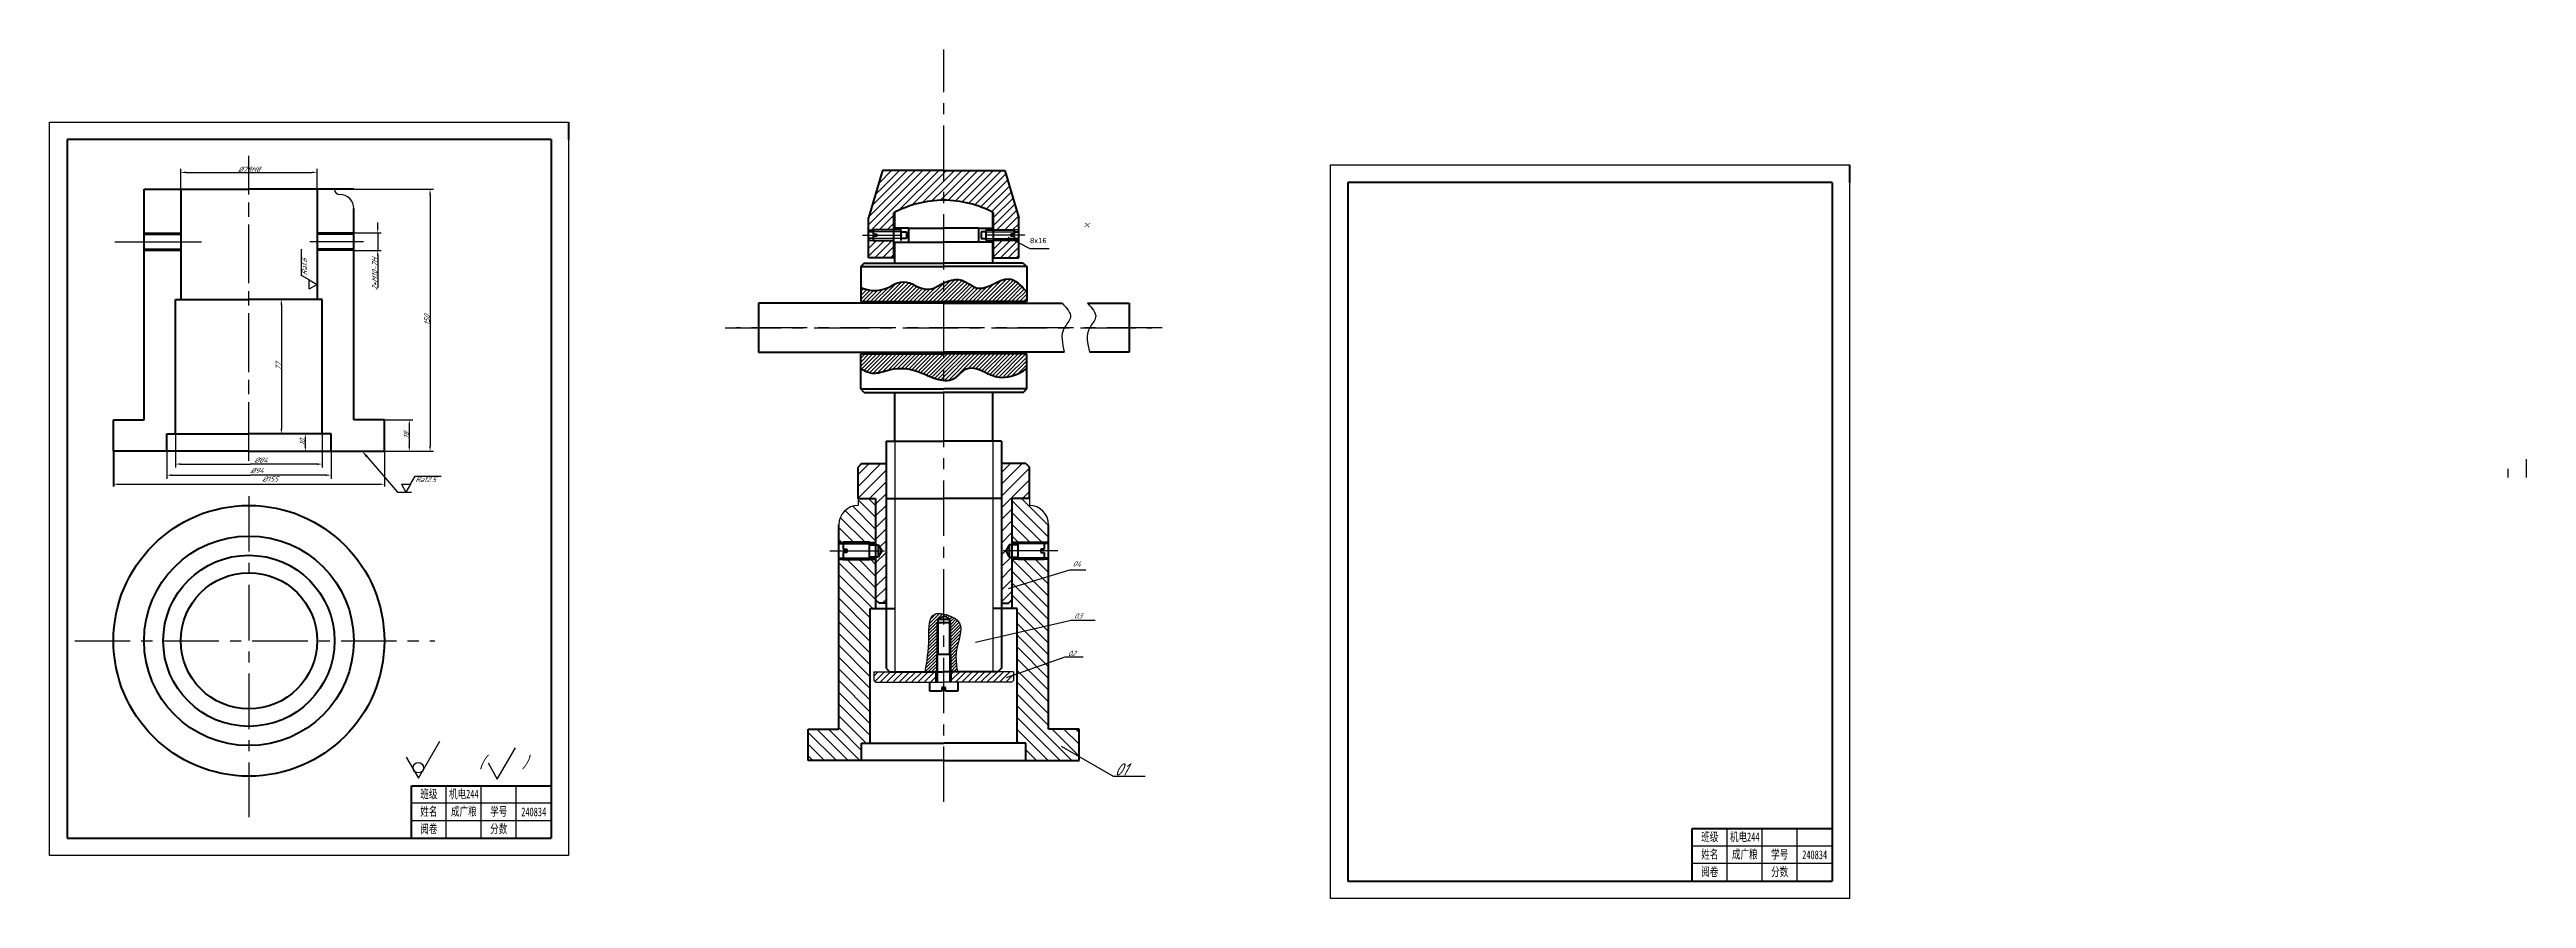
# Model space of a CAD drawing. Header units: millimetres. Extents: x 1131 to 2548, y 401 to 887.
import ezdxf
from ezdxf import colors
from ezdxf.entities.mleader import LeaderData, LeaderLine
from ezdxf.math import Vec2, Vec3

# ---------------------------------------------------------------- set-up
doc = ezdxf.new("R2010")
doc.units = ezdxf.units.MM
doc.linetypes.add('CENTER', pattern=[50.800000000000004, 31.75, -6.35, 6.35, -6.35])
for name, color, linetype, lineweight in [('中心线', 1, 'CENTER', 25), ('粗实线', 7, 'Continuous', 50), ('细实线', 7, 'Continuous', 25)]:
    doc.layers.add(name, color=color, linetype=linetype, lineweight=lineweight)
doc.styles.add('1', font='simfang.ttf', dxfattribs={"width": 0.7, "height": 5})
doc.styles.get("Standard").update_dxf_attribs({"font": 'arial.ttf'})
doc.styles.add('标注', font='gbeitc.shx', dxfattribs={"oblique": 15, "height": 3})
doc.dimstyles.new('考试', dxfattribs={"dimtxt": 3, "dimasz": 3, "dimexe": 2, "dimexo": 0, "dimgap": 0.25, "dimtad": 1, "dimdec": 0, "dimzin": 0, "dimdsep": 46, "dimtxsty": '标注', "dimcen": 0, "dimadec": 0, "dimazin": 0, "dimtfac": 1, "dimtdec": 0, "dimtmove": 0, "dimatfit": 0, "dimfxl": 1, "dimtolj": 1, "dimtzin": 0, "dimarcsym": 0})
pattern_1 = [(45, (0, 0), (-2.245064030267288, 2.245064030267288), [])]

# ---------------------------------------------------------------- blocks, each defined once
blk = doc.blocks.new('*D4')
at = {"layer": 'Defpoints', "color": 0, "transparency": 16777216}
for p in [(1286.834793930841, 667.0277428824677), (1277.112119568138, 657.0277428824676), (1286.834793930841, 657.0277428824677)]:
    blk.add_point(p, dxfattribs=at)
at = {"layer": '细实线', "color": 0, "lineweight": -2, "transparency": 16777216}
for p, q in [((1286.834793930841, 667.0277428824677), (1275.112119568138, 667.0277428824676)), ((1286.834793930841, 657.0277428824677), (1275.112119568138, 657.0277428824676)), ((1277.112119568138, 664.0277428824676), (1277.112119568138, 660.0277428824676))]:
    blk.add_line(p, q, dxfattribs=at)
at = {"layer": '细实线', "color": 0, "transparency": 16777216}
for points in [[(1276.612119568138, 664.0277428824676), (1277.612119568138, 664.0277428824676), (1277.112119568138, 667.0277428824676)], [(1276.612119568138, 660.0277428824676), (1277.612119568138, 660.0277428824676), (1277.112119568138, 657.0277428824676)]]:
    blk.add_solid(points, dxfattribs=at)
at = {"layer": '细实线', "color": 0, "transparency": 16777216, "insert": (1275.362119568138, 662.0277428824671), "char_height": 3, "attachment_point": 5, "rotation": 90, "style": '标注'}
blk.add_mtext('\\A1;10', dxfattribs=at)
blk = doc.blocks.new('*D5')
at = {"layer": 'Defpoints', "color": 0, "transparency": 16777216}
for p in [(1286.834793930841, 744.0277428824677), (1263.400433727162, 667.027742882468), (1286.834793930841, 667.0277428824681)]:
    blk.add_point(p, dxfattribs=at)
at = {"layer": '细实线', "color": 0, "lineweight": -2, "transparency": 16777216}
for p, q in [((1286.834793930841, 744.0277428824677), (1261.400433727162, 744.0277428824676)), ((1263.400433727162, 741.0277428824676), (1263.400433727162, 670.027742882468)), ((1286.834793930841, 667.0277428824681), (1261.400433727162, 667.027742882468))]:
    blk.add_line(p, q, dxfattribs=at)
at = {"layer": '细实线', "color": 0, "transparency": 16777216}
for points in [[(1262.900433727162, 741.0277428824676), (1263.900433727162, 741.0277428824676), (1263.400433727162, 744.0277428824676)], [(1262.900433727162, 670.027742882468), (1263.900433727162, 670.027742882468), (1263.400433727162, 667.027742882468)]]:
    blk.add_solid(points, dxfattribs=at)
at = {"layer": '细实线', "color": 0, "transparency": 16777216, "insert": (1261.650433727162, 705.5277428824674), "char_height": 3, "attachment_point": 5, "rotation": 90, "style": '标注'}
blk.add_mtext('\\A1;77', dxfattribs=at)
blk = doc.blocks.new('*D6')
at = {"layer": 'Defpoints', "color": 0, "transparency": 16777216}
for p in [(1322.334793930841, 675.0277428824677), (1322.334793930841, 657.0277428824677), (1336.604311659268, 657.0277428824677)]:
    blk.add_point(p, dxfattribs=at)
at = {"layer": '细实线', "color": 0, "lineweight": -2, "transparency": 16777216}
for p, q in [((1322.334793930841, 675.0277428824677), (1338.604311659268, 675.0277428824677)), ((1336.604311659268, 672.0277428824677), (1336.604311659268, 660.0277428824677)), ((1322.334793930841, 657.0277428824677), (1338.604311659268, 657.0277428824677))]:
    blk.add_line(p, q, dxfattribs=at)
at = {"layer": '细实线', "color": 0, "transparency": 16777216}
for points in [[(1336.104311659268, 672.0277428824677), (1337.104311659268, 672.0277428824677), (1336.604311659268, 675.0277428824677)], [(1336.104311659268, 660.0277428824677), (1337.104311659268, 660.0277428824677), (1336.604311659268, 657.0277428824677)]]:
    blk.add_solid(points, dxfattribs=at)
at = {"layer": '细实线', "color": 0, "transparency": 16777216, "insert": (1334.854311659268, 666.0277428824671), "char_height": 3, "attachment_point": 5, "rotation": 90, "style": '标注'}
blk.add_mtext('\\A1;18', dxfattribs=at)
blk = doc.blocks.new('*D7')
at = {"layer": 'Defpoints', "color": 0, "transparency": 16777216}
for p in [(1304.834793930841, 807.027742882468), (1304.834793930841, 657.0277428824677), (1348.468390616263, 657.0277428824677)]:
    blk.add_point(p, dxfattribs=at)
at = {"layer": '细实线', "color": 0, "lineweight": -2, "transparency": 16777216}
for p, q in [((1304.834793930841, 807.027742882468), (1350.468390616263, 807.027742882468)), ((1348.468390616263, 804.027742882468), (1348.468390616263, 660.0277428824677)), ((1304.834793930841, 657.0277428824677), (1350.468390616263, 657.0277428824677))]:
    blk.add_line(p, q, dxfattribs=at)
at = {"layer": '细实线', "color": 0, "transparency": 16777216}
for points in [[(1347.968390616263, 804.027742882468), (1348.968390616263, 804.027742882468), (1348.468390616263, 807.027742882468)], [(1347.968390616263, 660.0277428824677), (1348.968390616263, 660.0277428824677), (1348.468390616263, 657.0277428824677)]]:
    blk.add_solid(points, dxfattribs=at)
at = {"layer": '细实线', "color": 0, "transparency": 16777216, "insert": (1346.718390616263, 732.0277428824672), "char_height": 3, "attachment_point": 5, "rotation": 90, "style": '标注'}
blk.add_mtext('\\A1;150', dxfattribs=at)
blk = doc.blocks.new('*D9')
at = {"layer": 'Defpoints', "color": 0, "transparency": 16777216}
for p in [(1304.834793930841, 782.027742882468), (1304.834793930841, 772.027742882468), (1318.542457489121, 772.027742882468)]:
    blk.add_point(p, dxfattribs=at)
at = {"layer": '细实线', "color": 0, "lineweight": -2, "transparency": 16777216}
for p, q in [((1304.834793930841, 782.027742882468), (1320.542457489121, 782.027742882468)), ((1318.542457489121, 785.027742882468), (1318.542457489121, 788.027742882468)), ((1318.542457489121, 782.027742882468), (1318.542457489121, 772.027742882468)), ((1304.834793930841, 772.027742882468), (1320.542457489121, 772.027742882468)), ((1318.542457489121, 769.027742882468), (1318.542457489121, 750.7373571994979))]:
    blk.add_line(p, q, dxfattribs=at)
at = {"layer": '细实线', "color": 0, "transparency": 16777216}
for points in [[(1318.042457489121, 785.027742882468), (1319.042457489121, 785.027742882468), (1318.542457489121, 782.027742882468)], [(1318.042457489121, 769.027742882468), (1319.042457489121, 769.027742882468), (1318.542457489121, 772.027742882468)]]:
    blk.add_solid(points, dxfattribs=at)
at = {"layer": '细实线', "color": 0, "transparency": 16777216, "insert": (1316.792457489121, 758.3825500409823), "char_height": 3, "attachment_point": 5, "rotation": 90, "style": '标注'}
blk.add_mtext('\\A1;2*M10-7H', dxfattribs=at)
blk = doc.blocks.new('*D10')
at = {"layer": 'Defpoints', "color": 0, "transparency": 16777216}
for p in [(1283.834793930841, 816.7144636578887), (1205.834793930841, 807.0277428824676), (1283.834793930841, 807.0277428824676)]:
    blk.add_point(p, dxfattribs=at)
at = {"layer": '细实线', "color": 0, "lineweight": -2, "transparency": 16777216}
for p, q in [((1205.834793930841, 807.0277428824676), (1205.834793930841, 818.7144636578887)), ((1208.834793930841, 816.7144636578887), (1280.834793930841, 816.7144636578887)), ((1283.834793930841, 807.0277428824676), (1283.834793930841, 818.7144636578887))]:
    blk.add_line(p, q, dxfattribs=at)
at = {"layer": '细实线', "color": 0, "transparency": 16777216}
for points in [[(1208.834793930841, 817.2144636578887), (1208.834793930841, 816.2144636578887), (1205.834793930841, 816.7144636578887)], [(1280.834793930841, 817.2144636578887), (1280.834793930841, 816.2144636578887), (1283.834793930841, 816.7144636578887)]]:
    blk.add_solid(points, dxfattribs=at)
at = {"layer": '细实线', "color": 0, "transparency": 16777216, "insert": (1244.834793930841, 818.4644636578887), "char_height": 3, "attachment_point": 5, "style": '标注'}
blk.add_mtext('\\A1;%%C78H8', dxfattribs=at)
blk = doc.blocks.new('粗糙度')
at = {"layer": '细实线'}
for p, q in [((-2.598076211353145, 4.500000000000227), (0, 1.13686837721616e-13)), ((-2.598076211353145, 4.500000000000227), (2.5980762113536, 4.500000000000341)), ((2.5980762113536, 4.500000000000227), (2.273736754432321e-13, 2.273736754432321e-13)), ((2.5980762113536, 4.500000000000227), (5.196152422706973, 9.000000000000227)), ((5.196152422706973, 9.000000000000227), (20.19615242270697, 9.000000000000341))]:
    blk.add_line(p, q, dxfattribs=at)
at = {"layer": '细实线', "insert": (5.226015601284416, 8.77604644034841), "char_height": 3, "attachment_point": 1, "style": '标注'}
blk.add_mtext_dynamic_manual_height_columns('Ra', width=21.08623028675174, gutter_width=15, heights=[0], dxfattribs=at)
at = {"layer": '细实线', "style": '标注', "oblique": 15}
blk.add_attdef('RA', (9.876451407252716, 5.656248848377118), '', height=3, dxfattribs=at)

msp = doc.modelspace()

# ---------------------------------------------------------------- hatches: boundary and pattern name
at = {"layer": '细实线'}
h = msp.add_hatch(dxfattribs=at)
h.set_pattern_fill('ANSI31', color=256)
h.set_pattern_definition(pattern_1)
h.paths.add_polyline_path([(1642.364930315347, 817.775144111074), (1607.364930315347, 817.775144111074), (1599.364930315347, 790.775144111074), (1599.364930315347, 783.7751441110723), (1613.864930315347, 783.7751441110729), (1613.864930315347, 793.5742918314681, -0.1243764676182788), (1642.364930315347, 800.7751441110739)])
h = msp.add_hatch(dxfattribs=at)
h.set_pattern_fill('ANSI31', color=256)
h.set_pattern_definition(pattern_1)
h.paths.add_polyline_path([(1677.364930315347, 817.775144111074), (1642.364930315347, 817.775144111074), (1642.364930315347, 800.7751441110739, -0.1243764676182791), (1670.864930315347, 793.5742918314681), (1670.864930315347, 783.775144111074), (1682.706774759929, 783.775144111074), (1685.364930315347, 783.775144111074), (1685.364930315347, 790.775144111074)])
h = msp.add_hatch(dxfattribs=at)
h.set_pattern_fill('ANSI31', color=256)
h.set_pattern_definition(pattern_1)
h.paths.add_polyline_path([(1685.364930315347, 778.775144111074), (1682.706774759929, 778.775144111074), (1682.706774759929, 777.775144111074), (1685.364930315347, 777.775144111074)])
h.paths.add_polyline_path([(1685.364930315347, 783.775144111074), (1682.706774759929, 783.775144111074), (1682.706774759929, 782.775144111074), (1685.364930315347, 782.775144111074)])
h.paths.add_polyline_path([(1602.023085870765, 778.775144111074), (1599.364930315347, 778.775144111074), (1599.364930315347, 777.7751441110723), (1602.023085870765, 777.7751441110724)])
h.paths.add_polyline_path([(1602.023085870765, 783.7751441110724), (1599.364930315347, 783.7751441110723), (1599.364930315347, 782.775144111074), (1602.023085870765, 782.775144111074)])
h = msp.add_hatch(dxfattribs=at)
h.set_pattern_fill('ANSI31', color=256)
h.set_pattern_definition(pattern_1)
h.paths.add_polyline_path([(1685.364930315347, 777.775144111074), (1670.864930315347, 777.775144111074), (1670.864930315347, 767.775144111074), (1685.364930315347, 767.775144111074)])
h.paths.add_polyline_path([(1613.864930315347, 777.7751441110729), (1602.023085870765, 777.7751441110724), (1599.364930315347, 777.7751441110723), (1599.364930315347, 767.775144111074), (1613.864930315347, 767.775144111074)])
h = msp.add_hatch(dxfattribs=at)
h.set_pattern_fill('ANSI31', color=256, scale=0.5)
h.set_pattern_definition([(45, (0, 0), (-1.122532015133644, 1.122532015133644), [])])
edge = h.paths.add_edge_path()
edge.add_spline(control_points=[(1689.864930315347, 748.2921449556306), (1686.616439373584, 751.9236413346092), (1678.691578581935, 760.7828635964913), (1664.17215381681, 745.7114867716598), (1652.774548540527, 756.9647142129182), (1645.925771190557, 755.0850627749519), (1642.364930315347, 753.4098048770511)], knot_values=[5.757025321471126, 5.757025321471126, 5.757025321471126, 5.757025321471126, 18.4554919361246, 36.73558798107159, 47.19957922956901, 58.11992711366122, 58.11992711366122, 58.11992711366122, 58.11992711366122], degree=3, periodic=0)
edge.add_line((1642.364930315347, 753.4098048770512), (1642.364930315347, 742.7751441110742))
edge.add_line((1642.364930315347, 742.7751441110742), (1689.864930315347, 742.7751441110742))
edge.add_line((1689.864930315347, 742.7751441110742), (1689.864930315347, 748.2921449556306))
edge = h.paths.add_edge_path()
edge.add_spline(control_points=[(1642.364930315347, 753.4098048770511), (1640.487714378465, 752.5266368460894), (1638.592885571475, 751.4446499992271), (1636.698056764486, 750.3626631523648)], knot_values=[0, 0, 0, 0, 5.757025321471128, 5.757025321471128, 5.757025321471128, 5.757025321471128], degree=3, periodic=0)
edge.add_arc((1633.183246253843, 763.8091884049809), 13.89830688591126, 238.2988554769056, 284.6488820325963, ccw=False)
edge.add_arc((1619.35511266221, 741.4205324199974), 12.41650254607952, 58.29885547690542, 121.7011445230946)
edge.add_arc((1602.769287651825, 768.2740718310803), 19.14616797112624, 245.6164602494842, 301.70114452309446, ccw=False)
edge.add_line((1594.864930315347, 750.8356979654973), (1594.864930315347, 742.7751441110742))
edge.add_line((1594.864930315347, 742.7751441110742), (1642.364930315347, 742.7751441110742))
edge.add_line((1642.364930315347, 742.7751441110742), (1642.364930315347, 753.409804877051))
edge = h.paths.add_edge_path()
edge.add_line((1689.864930315347, 712.7751441110742), (1642.364930315347, 712.7751441110742))
edge.add_line((1642.364930315347, 712.7751441110742), (1642.364930315347, 697.6119333823658))
edge.add_spline(control_points=[(1642.364930315347, 697.6119333823658), (1644.431454080744, 697.4038950878917), (1649.283197181453, 698.0564470752329), (1657.305790025114, 709.0356465537006), (1671.013596767979, 697.2691514386405), (1683.39422030255, 700.1398100790129), (1688.578760654741, 703.5823088856074), (1689.864930315347, 704.4363166126077)], knot_values=[47.88510588595536, 47.88510588595536, 47.88510588595536, 47.88510588595536, 54.41867992216289, 63.9982074230417, 80.78737467225892, 94.84133844008983, 99.47809139138442, 99.47809139138442, 99.47809139138442, 99.47809139138442], degree=3, periodic=0)
edge.add_line((1689.864930315347, 704.4363166126077), (1689.864930315347, 712.7751441110742))
edge = h.paths.add_edge_path()
edge.add_line((1642.364930315347, 712.7751441110742), (1594.864930315347, 712.7751441110742))
edge.add_line((1594.864930315347, 712.7751441110742), (1594.864930315347, 704.322789012419))
edge.add_spline(control_points=[(1594.864930315347, 704.322789012419), (1597.308971639323, 703.0966001271136), (1602.216154274308, 700.6346397886555), (1612.519910078096, 704.6638436436917), (1625.704140277848, 705.0725977571594), (1637.116939624582, 698.1402520259763), (1642.364930315347, 697.6119333823658)], knot_values=[0, 0, 0, 0, 7.831341844170534, 15.72388499709304, 31.29292519411719, 47.88510588595536, 47.88510588595536, 47.88510588595536, 47.88510588595536], degree=3, periodic=0)
edge.add_line((1642.364930315347, 697.6119333823658), (1642.364930315347, 712.7751441110742))
h = msp.add_hatch(dxfattribs=at)
h.set_pattern_fill('ANSI31', color=256, scale=1.5)
h.set_pattern_definition([(45, (0, 0), (-3.367596045400933, 3.367596045400933), [])])
h.paths.add_polyline_path([(1691.364930315347, 648.0141019741988), (1689.364930315347, 650.0141019741988), (1675.364930315347, 650.0141019741988), (1675.364930315347, 570.0141019741988), (1679.364930315347, 570.0141019741989), (1681.364930315347, 572.0141019741989), (1681.364930315347, 596.5141019741988), (1679.876032511067, 596.5141019741988), (1677.855306568903, 600.0141019741988), (1679.876032511067, 603.5141019741988), (1681.364930315347, 603.5141019741988), (1681.364930315347, 630.0141019741988), (1691.364930315347, 630.0141019741988)])
h.paths.add_polyline_path([(1609.364930315347, 650.0141019741988), (1595.364930315347, 650.0141019741988), (1593.364930315347, 648.0141019741988), (1593.364930315347, 630.0141019741988), (1603.364930315347, 630.0141019741988), (1603.364930315347, 603.5141019741988), (1604.853828119627, 603.5141019741988), (1606.874554061791, 600.0141019741988), (1604.853828119627, 596.5141019741988), (1603.364930315347, 596.5141019741988), (1603.364930315347, 572.0141019741989), (1605.364930315347, 570.0141019741989), (1609.364930315347, 570.0141019741988)])
h = msp.add_hatch(dxfattribs=at)
h.set_pattern_fill('ANSI31', color=256, scale=1.5, angle=90)
h.set_pattern_definition([(135, (0, 0), (-3.367596045400933, -3.367596045400933), [])])
h.paths.add_polyline_path([(1702.364930315347, 595.0141019741988), (1681.364930315347, 595.0141019741988), (1681.364930315347, 572.0141019741989), (1681.364930315347, 567.0141019741986), (1684.364930315347, 567.0141019741986), (1684.364930315347, 490.0141019741986), (1689.364930315347, 490.0141019741986), (1689.364930315347, 480.0141019741986), (1719.864930315347, 480.0141019741986), (1719.864930315347, 498.0141019741986), (1702.364930315347, 498.0141019741988)])
h.paths.add_polyline_path([(1691.364930315347, 626.0141019741988), (1691.364930315347, 630.0141019741988), (1681.364930315347, 630.0141019741988), (1681.364930315347, 605.0141019741988), (1702.364930315347, 605.0141019741988), (1702.364930315347, 615.0141019741988, 0.4142135623730951)])
h.paths.add_polyline_path([(1603.364930315347, 630.0141019741988), (1593.364930315347, 630.0141019741988), (1593.364930315347, 626.0141019741988, 0.4142135623730951), (1582.364930315347, 615.0141019741988), (1582.364930315347, 605.0141019741988), (1603.364930315347, 605.0141019741988)])
h.paths.add_polyline_path([(1603.364930315347, 595.0141019741988), (1582.364930315347, 595.0141019741988), (1582.364930315347, 498.0141019741988), (1564.864930315347, 498.0141019741986), (1564.864930315347, 480.0141019741986), (1595.364930315347, 480.0141019741986), (1595.364930315347, 490.0141019741986), (1600.364930315347, 490.0141019741986), (1600.364930315347, 567.0141019741986), (1603.364930315347, 567.0141019741986), (1603.364930315347, 572.0141019741989)])
h = msp.add_hatch(dxfattribs=at)
h.set_pattern_fill('ANSI31', color=256, scale=0.4)
h.set_pattern_definition([(45, (0, 0), (-0.8980256121069154, 0.8980256121069154), [])])
edge = h.paths.add_edge_path()
edge.add_spline(control_points=[(1650.167325241968, 530.775144111074), (1649.976101369316, 532.2337447403193), (1649.439113012941, 536.3297372732743), (1648.916996794407, 545.4165244284725), (1655.546164623935, 558.6934799351417), (1646.164634311326, 563.075779745915), (1642.364930315347, 563.8522927893309)], knot_values=[38.69764128730391, 38.69764128730391, 38.69764128730391, 38.69764128730391, 43.09442213463102, 51.04453128488352, 66.71777226470756, 77.08420138096852, 77.08420138096865, 77.08420138096865, 77.08420138096865], degree=3, periodic=0)
edge.add_line((1642.364930315347, 563.8522927893309), (1642.364930315347, 562.7381350263188))
edge.add_line((1642.364930315347, 562.7381350263188), (1645.764930315347, 560.775144111074))
edge.add_line((1645.764930315347, 560.775144111074), (1645.764930315347, 558.775144111074))
edge.add_line((1645.764930315347, 558.775144111074), (1646.364930315347, 558.775144111074))
edge.add_line((1646.364930315347, 558.775144111074), (1646.364930315347, 540.775144111074))
edge.add_line((1646.364930315347, 540.775144111074), (1646.364930315347, 530.775144111074))
edge.add_line((1646.364930315347, 530.775144111074), (1650.167325241968, 530.775144111074))
edge = h.paths.add_edge_path()
edge.add_line((1638.364930315347, 558.775144111074), (1638.964930315347, 558.775144111074))
edge.add_line((1638.964930315347, 558.775144111074), (1638.964930315347, 560.7751441110739))
edge.add_line((1638.964930315347, 560.7751441110739), (1642.364930315347, 562.7381350263188))
edge.add_line((1642.364930315347, 562.7381350263188), (1642.364930315347, 563.8522927893309))
edge.add_spline(control_points=[(1642.364930315347, 563.8522927893309), (1640.499664435255, 564.2334812416058), (1633.470670336331, 564.7861813107388), (1634.462625601629, 546.6724315839704), (1632.778849091096, 536.6462335469454), (1631.792871909431, 530.775144111074)], knot_values=[0, 1.20792265079217e-13, 1.20792265079217e-13, 1.20792265079217e-13, 5.088856013368058, 19.01718181048104, 38.69764128730403, 38.69764128730403, 38.69764128730403, 38.69764128730403], degree=3, periodic=0)
edge.add_line((1631.792871909431, 530.775144111074), (1638.364930315347, 530.775144111074))
edge.add_line((1638.364930315347, 530.775144111074), (1638.364930315347, 540.775144111074))
edge.add_line((1638.364930315347, 540.775144111074), (1638.364930315347, 558.775144111074))
h = msp.add_hatch(dxfattribs=at)
h.set_pattern_fill('ANSI31', color=256, scale=0.8)
h.set_pattern_definition([(45, (0, 0), (-1.796051224213831, 1.796051224213831), [])])
h.paths.add_polyline_path([(1637.864930315347, 530.775144111074), (1611.364930315347, 530.775144111074), (1602.364930315347, 530.775144111074), (1602.364930315347, 525.775144111074), (1603.364930315347, 524.775144111074), (1637.864930315347, 524.775144111074)])
h.paths.add_polyline_path([(1682.364930315347, 530.775144111074), (1673.364930315347, 530.775144111074), (1646.864930315347, 530.775144111074), (1646.864930315347, 524.775144111074), (1681.364930315347, 524.775144111074), (1682.364930315347, 525.775144111074)])

# ---------------------------------------------------------------- linework, layer by layer
at = {"layer": '中心线'}
for p, q in [((1642.364930315347, 456.2558664189801), (1642.364930315347, 887.0704602368996)), ((1244.834793930841, 653.5043985540651), (1244.834793930841, 826.1895923015254)), ((1244.834793930841, 651.6306678223518), (1244.834793930841, 817.6579097868262)), ((1595.962561109277, 780.7751441110722), (1618.664967602089, 780.7751441110731)), ((1688.767299521416, 780.775144111074), (1666.064893028604, 780.775144111074)), ((1517.356724830894, 727.7751441110742), (1761.396128125609, 727.7751441110742)), ((1767.3731357998, 727.7751441110742), (1523.333732505085, 727.7751441110742)), ((1244.834793930841, 631.3509013605335), (1244.834793930841, 447.5270488833257)), ((1577.172638781223, 600.0141019741988), (1608.383334064092, 600.0141019741988)), ((1707.557221849471, 600.0141019741988), (1676.346526566602, 600.0141019741988)), ((1145.15620759064, 548.5312130967577), (1351.257497515553, 548.5312130967577))]:
    msp.add_line(p, q, dxfattribs=at)
at = {"layer": '粗实线'}
for p, q in [((1427.77453638003, 845.547516842028), (1427.77453638003, 835.547516842028)), ((1417.77453638003, 835.5475168420279), (1140.77453638003, 835.5475168420279)), ((1140.77453638003, 835.547516842028), (1140.77453638003, 435.5475168420281)), ((1417.77453638003, 835.547516842028), (1417.77453638003, 435.5475168420281)), ((1607.364930315347, 817.775144111074), (1599.364930315347, 790.775144111074)), ((1642.364930315347, 817.775144111074), (1607.364930315347, 817.775144111074)), ((1642.364930315347, 817.775144111074), (1677.364930315347, 817.775144111074)), ((1677.364930315347, 817.775144111074), (1685.364930315347, 790.775144111074)), ((2150.643129387936, 811.0005269572365), (1873.643129387936, 811.0005269572365)), ((1873.643129387936, 811.0005269572366), (1873.643129387936, 411.0005269572367)), ((2150.643129387936, 811.0005269572366), (2150.643129387936, 411.0005269572367)), ((2160.643129387936, 821.0005269572366), (2160.643129387936, 811.0005269572366)), ((1184.834793930841, 675.0277428824676), (1184.834793930841, 807.0277428824676)), ((1184.834793930841, 807.0277428824676), (1244.834793930841, 807.0277428824676)), ((1205.834793930841, 807.0277428824676), (1205.834793930841, 744.0277428824675)), ((1304.834793930841, 807.0277428824676), (1244.834793930841, 807.0277428824676)), ((1283.834793930841, 807.0277428824676), (1283.834793930841, 744.0277428824675)), ((1304.834793930841, 675.0277428824676), (1304.834793930841, 796.0277428824676)), ((1614.364930315347, 784.7751441110739), (1614.364930315347, 793.8411407567605)), ((1670.364930315347, 784.7751441110739), (1670.364930315347, 793.8411407567605)), ((1184.834793930841, 781.2777428824676), (1205.834793930841, 781.2777428824676)), ((1304.834793930841, 781.2777428824676), (1283.834793930841, 781.2777428824676)), ((1599.364930315347, 767.775144111074), (1599.364930315347, 790.775144111074)), ((1602.023085870766, 782.775144111074), (1599.364930315347, 782.775144111074)), ((1613.864930315346, 783.7751441110729), (1602.023085870765, 783.7751441110724)), ((1602.023085870765, 783.775144111074), (1602.023085870765, 781.275144111074)), ((1602.023085870765, 781.2751441110724), (1604.023085870765, 781.2751441110726)), ((1604.023085870765, 780.2751441110726), (1602.023085870765, 780.2751441110724)), ((1602.023085870765, 780.275144111074), (1602.023085870765, 777.775144111074)), ((1604.023085870765, 781.2751441110726), (1604.023085870765, 780.2751441110726)), ((1613.864930315347, 767.775144111074), (1613.864930315347, 793.5742918314681)), ((1618.023085870765, 783.775144111073), (1613.864930315346, 783.7751441110729)), ((1622.364930315347, 784.7751441110742), (1614.364930315347, 784.7751441110739)), ((1618.023085870765, 777.775144111073), (1618.023085870765, 783.775144111073)), ((1618.023085870765, 782.775144111073), (1621.023085870765, 782.7751441110731)), ((1621.023085870765, 782.7751441110731), (1621.023085870765, 778.7751441110731)), ((1622.364930315347, 776.7751441110742), (1622.364930315347, 784.7751441110742)), ((1622.364930315347, 784.7751441110742), (1642.364930315347, 784.7751441110742)), ((1662.364930315347, 784.7751441110742), (1642.364930315347, 784.7751441110742)), ((1662.364930315347, 776.7751441110742), (1662.364930315347, 784.7751441110742)), ((1662.364930315347, 784.7751441110742), (1670.364930315347, 784.7751441110739)), ((1666.706774759929, 782.775144111074), (1663.706774759929, 782.775144111074)), ((1663.706774759929, 782.775144111074), (1663.706774759929, 778.775144111074)), ((1666.706774759929, 777.775144111074), (1666.706774759928, 783.775144111074)), ((1666.706774759928, 783.775144111074), (1670.864930315347, 783.775144111074)), ((1670.864930315347, 767.775144111074), (1670.864930315347, 793.5742918314681)), ((1670.864930315347, 783.775144111074), (1682.706774759929, 783.775144111074)), ((1682.706774759929, 781.275144111074), (1680.706774759929, 781.275144111074)), ((1680.706774759929, 781.275144111074), (1680.706774759929, 780.275144111074)), ((1680.706774759929, 780.275144111074), (1682.706774759929, 780.275144111074)), ((1682.706774759929, 783.775144111074), (1682.706774759929, 781.275144111074)), ((1682.706774759929, 782.775144111074), (1685.364930315347, 782.775144111074)), ((1682.706774759929, 780.275144111074), (1682.706774759929, 777.775144111074)), ((1685.364930315347, 767.775144111074), (1685.364930315347, 790.775144111074)), ((1184.834793930841, 772.7777428824676), (1205.834793930841, 772.7777428824676)), ((1304.834793930841, 772.7777428824676), (1283.834793930841, 772.7777428824676)), ((1602.023085870766, 778.775144111074), (1599.364930315347, 778.775144111074)), ((1614.364930315347, 767.775144111074), (1599.364930315347, 767.775144111074)), ((1602.023085870765, 777.7751441110724), (1613.864930315347, 777.7751441110729)), ((1614.364930315347, 764.7751441110742), (1614.364930315347, 776.7751441110742)), ((1614.364930315347, 776.7751441110742), (1642.364930315347, 776.7751441110742)), ((1621.023085870765, 778.7751441110731), (1618.023085870765, 778.775144111073)), ((1670.364930315347, 776.7751441110742), (1642.364930315347, 776.7751441110742)), ((1663.706774759929, 778.775144111074), (1666.706774759929, 778.775144111074)), ((1666.706774759929, 777.775144111074), (1670.864930315347, 777.775144111074)), ((1670.364930315347, 764.7751441110742), (1670.364930315347, 776.7751441110742)), ((1670.364930315347, 767.775144111074), (1685.364930315347, 767.775144111074)), ((1682.706774759929, 777.775144111074), (1670.864930315347, 777.775144111074)), ((1682.706774759929, 778.775144111074), (1685.364930315347, 778.775144111074)), ((1596.864930315347, 764.7751441110742), (1594.864930315347, 762.7751441110742)), ((1594.864930315347, 762.7751441110742), (1594.864930315347, 742.7751441110742)), ((1594.864930315347, 762.7751441110742), (1642.364930315347, 762.7751441110742)), ((1596.864930315347, 764.7751441110742), (1614.314930315347, 764.7751441110742)), ((1614.314930315347, 764.7751441110742), (1642.364930315347, 764.7751441110742)), ((1670.414930315347, 764.7751441110742), (1642.364930315347, 764.7751441110742)), ((1689.864930315347, 762.7751441110742), (1642.364930315347, 762.7751441110742)), ((1687.864930315347, 764.7751441110742), (1670.414930315347, 764.7751441110742)), ((1687.864930315347, 764.7751441110742), (1689.864930315347, 762.7751441110742)), ((1689.864930315347, 762.7751441110742), (1689.864930315347, 742.7751441110742)), ((1202.834793930841, 667.0277428824675), (1202.834793930841, 744.0277428824675)), ((1202.834793930841, 744.0277428824675), (1244.834793930841, 744.0277428824675)), ((1286.834793930841, 744.0277428824675), (1244.834793930841, 744.0277428824675)), ((1286.834793930841, 667.0277428824675), (1286.834793930841, 744.0277428824675)), ((1642.364930315347, 741.7751441110742), (1536.307155532348, 741.7751441110742)), ((1536.307155532348, 741.7751441110742), (1536.307155532348, 713.7751441110742)), ((1594.864930315347, 742.7751441110742), (1642.364930315347, 742.7751441110742)), ((1689.864930315347, 742.7751441110742), (1642.364930315347, 742.7751441110742)), ((1642.364930315347, 741.7751441110742), (1710.186832903473, 741.7751441110742)), ((1724.662811228787, 741.7751441110742), (1748.422705098346, 741.7751441110742)), ((1748.422705098346, 741.7751441110742), (1748.422705098346, 713.7751441110742)), ((1536.307155532348, 713.7751441110742), (1642.364930315347, 713.7751441110742)), ((1594.864930315347, 692.7751441110742), (1594.864930315347, 712.7751441110742)), ((1594.864930315347, 712.7751441110742), (1642.364930315347, 712.7751441110742)), ((1711.341270548925, 713.7751441110742), (1642.364930315347, 713.7751441110742)), ((1689.864930315347, 712.7751441110742), (1642.364930315347, 712.7751441110742)), ((1689.864930315347, 692.7751441110742), (1689.864930315347, 712.7751441110742)), ((1748.422705098346, 713.7751441110742), (1725.817248874239, 713.7751441110742)), ((1596.864930315347, 690.7751441110742), (1594.864930315347, 692.7751441110742)), ((1594.864930315347, 692.7751441110742), (1642.364930315347, 692.7751441110742)), ((1596.864930315347, 690.7751441110742), (1614.314930315347, 690.7751441110742)), ((1614.314930315347, 662.7751441110742), (1614.314930315347, 690.7751441110742)), ((1614.314930315347, 690.7751441110742), (1642.364930315347, 690.7751441110742)), ((1689.864930315347, 692.7751441110742), (1642.364930315347, 692.7751441110742)), ((1670.414930315347, 690.7751441110742), (1642.364930315347, 690.7751441110742)), ((1670.414930315347, 662.7751441110742), (1670.414930315347, 690.7751441110742)), ((1687.864930315347, 690.7751441110742), (1670.414930315347, 690.7751441110742)), ((1687.864930315347, 690.7751441110742), (1689.864930315347, 692.7751441110742)), ((1167.334793930841, 657.0277428824675), (1167.334793930841, 675.0277428824675)), ((1167.334793930841, 675.0277428824675), (1184.834793930841, 675.0277428824676)), ((1197.834793930841, 657.0277428824675), (1197.834793930841, 667.0277428824675)), ((1197.834793930841, 667.0277428824675), (1244.834793930841, 667.0277428824675)), ((1291.834793930841, 667.0277428824675), (1244.834793930841, 667.0277428824675)), ((1291.834793930841, 657.0277428824675), (1291.834793930841, 667.0277428824675)), ((1322.334793930841, 675.0277428824675), (1304.834793930841, 675.0277428824676)), ((1322.334793930841, 657.0277428824675), (1322.334793930841, 675.0277428824675)), ((1244.834793930841, 657.0277428824675), (1167.334793930841, 657.0277428824675)), ((1167.334793930841, 657.0277428824675), (1167.334793930841, 636.9358794452155)), ((1244.834793930841, 657.0277428824675), (1322.334793930841, 657.0277428824675)), ((1609.364930315347, 662.775144111074), (1609.364930315347, 650.0141019741988)), ((1609.364930315347, 662.775144111074), (1642.364930315347, 662.775144111074)), ((1675.364930315347, 662.775144111074), (1642.364930315347, 662.775144111074)), ((1675.364930315347, 662.775144111074), (1675.364930315347, 650.0141019741988)), ((1595.364930315347, 650.0141019741988), (1593.364930315347, 648.0141019741988)), ((1593.364930315347, 630.0141019741988), (1593.364930315347, 648.0141019741988)), ((1595.364930315347, 650.0141019741988), (1609.364930315347, 650.0141019741988)), ((1609.364930315347, 650.0141019741988), (1609.364930315347, 532.775144111074)), ((1689.364930315347, 650.0141019741988), (1675.364930315347, 650.0141019741988)), ((1675.364930315347, 650.0141019741988), (1675.364930315347, 532.775144111074)), ((1689.364930315347, 650.0141019741988), (1691.364930315347, 648.0141019741988)), ((1691.364930315347, 630.0141019741988), (1691.364930315347, 648.0141019741988)), ((1593.364930315347, 630.0141019741988), (1603.364930315347, 630.0141019741988)), ((1603.364930315347, 630.0141019741988), (1603.364930315347, 572.0141019741989)), ((1609.364930315347, 630.0141019741988), (1642.364930315347, 630.0141019741988)), ((1675.364930315347, 630.0141019741988), (1642.364930315347, 630.0141019741988)), ((1691.364930315347, 630.0141019741988), (1681.364930315347, 630.0141019741988)), ((1681.364930315347, 630.0141019741988), (1681.364930315347, 572.0141019741989)), ((1582.364930315347, 498.0141019741988), (1582.364930315347, 615.0141019741988)), ((1582.364930315347, 498.0141019741988), (1582.364930315347, 615.0141019741988)), ((1702.364930315347, 498.0141019741988), (1702.364930315347, 615.0141019741988)), ((1582.364930315347, 604.2641019741988), (1603.364930315347, 604.2641019741988)), ((1582.364930315347, 604.2641019741988), (1603.364930315347, 604.2641019741988)), ((1582.364930315347, 595.7641019741988), (1603.364930315347, 595.7641019741988)), ((1582.364930315347, 595.7641019741988), (1603.364930315347, 595.7641019741988)), ((1584.853828119627, 605.0141019741988), (1584.853828119627, 601.0141019741988)), ((1599.853828119627, 605.0141019741988), (1584.853828119627, 605.0141019741988)), ((1584.853828119627, 601.0141019741988), (1586.853828119627, 601.0141019741988)), ((1584.853828119627, 599.0141019741988), (1584.853828119627, 595.0141019741988)), ((1586.853828119627, 599.0141019741988), (1584.853828119627, 599.0141019741988)), ((1586.853828119627, 601.0141019741988), (1586.853828119627, 599.0141019741988)), ((1599.853828119627, 595.0141019741988), (1599.853828119627, 605.0141019741988)), ((1599.853828119627, 603.5141019741988), (1604.853828119627, 603.5141019741988)), ((1604.853828119627, 596.5141019741988), (1599.853828119627, 596.5141019741988)), ((1604.853828119627, 603.5141019741988), (1606.874554061791, 600.0141019741988)), ((1604.853828119627, 603.5141019741988), (1604.853828119627, 596.5141019741988)), ((1606.874554061791, 600.0141019741988), (1604.853828119627, 596.5141019741988)), ((1679.876032511067, 603.5141019741988), (1677.855306568903, 600.0141019741988)), ((1677.855306568903, 600.0141019741988), (1679.876032511067, 596.5141019741988)), ((1684.876032511067, 603.5141019741988), (1679.876032511067, 603.5141019741988)), ((1679.876032511067, 603.5141019741988), (1679.876032511067, 596.5141019741988)), ((1679.876032511067, 596.5141019741988), (1684.876032511067, 596.5141019741988)), ((1702.364930315347, 604.2641019741988), (1681.364930315347, 604.2641019741988)), ((1702.364930315347, 595.7641019741988), (1681.364930315347, 595.7641019741988)), ((1684.876032511067, 595.0141019741988), (1684.876032511067, 605.0141019741988)), ((1699.876032511067, 601.0141019741988), (1697.876032511067, 601.0141019741988)), ((1697.876032511067, 601.0141019741988), (1697.876032511067, 599.0141019741988)), ((1697.876032511067, 599.0141019741988), (1699.876032511067, 599.0141019741988)), ((1699.876032511067, 605.0141019741988), (1699.876032511067, 601.0141019741988)), ((1699.876032511067, 599.0141019741988), (1699.876032511067, 595.0141019741988)), ((1584.853828119627, 595.0141019741988), (1599.853828119627, 595.0141019741988)), ((1699.876032511067, 595.0141019741988), (1684.876032511067, 595.0141019741988)), ((1600.364930315347, 490.0141019741986), (1600.364930315347, 567.0141019741986)), ((1600.364930315347, 567.0141019741986), (1614.314930315347, 567.0141019741986)), ((1605.364930315347, 570.0141019741989), (1603.364930315347, 572.0141019741989)), ((1603.364930315347, 572.0141019741989), (1603.364930315347, 567.0141019741986)), ((1609.364930315347, 570.0141019741988), (1605.364930315347, 570.0141019741989)), ((1684.364930315347, 567.0141019741986), (1670.414930315347, 567.0141019741986)), ((1675.364930315347, 570.0141019741988), (1679.364930315347, 570.0141019741989)), ((1679.364930315347, 570.0141019741989), (1681.364930315347, 572.0141019741989)), ((1681.364930315347, 572.0141019741989), (1681.364930315347, 567.0141019741986)), ((1684.364930315347, 490.0141019741986), (1684.364930315347, 567.0141019741986)), ((1646.364930315347, 558.775144111074), (1638.364930315347, 558.775144111074)), ((1645.764930315347, 560.775144111074), (1638.964930315347, 560.7751441110739)), ((1638.964930315347, 560.7751441110739), (1638.964930315347, 540.775144111074)), ((1645.764930315347, 540.775144111074), (1645.764930315347, 560.775144111074)), ((1646.364930315347, 540.775144111074), (1638.364930315347, 540.775144111074)), ((1638.364930315347, 540.775144111074), (1638.364930315347, 524.775144111074)), ((1646.364930315347, 524.775144111074), (1646.364930315347, 540.775144111074)), ((1609.364930315347, 532.775144111074), (1611.364930315347, 530.775144111074)), ((1611.364930315347, 530.775144111074), (1642.364930315347, 530.775144111074)), ((1634.364930315347, 519.775144111074), (1634.364930315347, 524.775144111074)), ((1673.364930315347, 530.775144111074), (1642.364930315347, 530.775144111074)), ((1650.364930315347, 524.775144111074), (1650.364930315347, 519.775144111074)), ((1675.364930315347, 532.775144111074), (1673.364930315347, 530.775144111074)), ((1641.364930315347, 519.775144111074), (1634.364930315347, 519.775144111074)), ((1643.364930315347, 521.775144111074), (1641.364930315347, 521.775144111074)), ((1641.364930315347, 521.775144111074), (1641.364930315347, 519.775144111074)), ((1643.364930315347, 519.775144111074), (1643.364930315347, 521.775144111074)), ((1650.364930315347, 519.775144111074), (1643.364930315347, 519.775144111074)), ((1564.864930315347, 480.0141019741986), (1564.864930315347, 498.0141019741986)), ((1564.864930315347, 498.0141019741986), (1582.364930315347, 498.0141019741988)), ((1719.864930315347, 498.0141019741986), (1702.364930315347, 498.0141019741988)), ((1719.864930315347, 480.0141019741986), (1719.864930315347, 498.0141019741986)), ((1595.364930315347, 480.0141019741986), (1595.364930315347, 490.0141019741986)), ((1595.364930315347, 490.0141019741986), (1642.364930315347, 490.0141019741986)), ((1689.364930315347, 490.0141019741986), (1642.364930315347, 490.0141019741986)), ((1689.364930315347, 480.0141019741986), (1689.364930315347, 490.0141019741986)), ((1642.364930315347, 480.0141019741986), (1564.864930315347, 480.0141019741986)), ((1642.364930315347, 480.0141019741986), (1719.864930315347, 480.0141019741986)), ((1337.77453638003, 435.5475168420281), (1337.77453638003, 465.5475168420281)), ((1337.77453638003, 465.5475168420281), (1417.77453638003, 465.5475168420281)), ((2070.643129387936, 411.0005269572367), (2070.643129387936, 441.0005269572367)), ((2070.643129387936, 441.0005269572367), (2150.643129387936, 441.0005269572367)), ((1140.77453638003, 435.5475168420281), (1417.77453638003, 435.5475168420281)), ((1873.643129387936, 411.0005269572367), (2150.643129387936, 411.0005269572367))]:
    msp.add_line(p, q, dxfattribs=at)
for radius in [77.5, 60, 49, 39]:
    msp.add_circle((1244.834793930841, 548.5312130967577), radius, dxfattribs=at)
for centre, radius, start, end in [((1642.364930315347, 740.7751441110747), 59.99999999999917, 90, 118.3593500281529), ((1642.364930315347, 740.7751441110747), 59.99999999999917, 61.64064997184258, 90.00000000000044), ((1602.769287651825, 768.2740718310803), 19.14616797112625, 245.6164602494842, 301.7011445230945), ((1619.35511266221, 741.4205324199974), 12.41650254607949, 58.29885547690539, 121.7011445230944), ((1633.183246253843, 763.8091884049809), 13.89830688591128, 238.2988554769055, 284.6488820325924)]:
    msp.add_arc(centre, radius, start, end, dxfattribs=at)
for points in [[(1636.698056764486, 750.3626631523648), (1652.737121575898, 754.9324746378616), (1662.166176223625, 750.3950699502902), (1679.62738965367, 755.8050548821484), (1689.864930315347, 748.2921449556306)], [(1594.864930315347, 704.322789012419), (1602.264076485379, 701.757140744483), (1609.99200835263, 703.360670125523), (1625.561048549655, 703.360670125523), (1648.214309648407, 698.7098322081711), (1655.879449660708, 704.4555241362086), (1672.0310259908, 699.8726517863179), (1685.924105486411, 701.9930856372439), (1689.864930315347, 704.4363166126077)]]:
    msp.add_spline(points, degree=3, dxfattribs=at)
msp.add_solid([(1169.834793930841, 638.6025461118821), (1169.834793930841, 637.7692127785489), (1167.334793930841, 638.1858794452155)], dxfattribs=at)
at = {"layer": '细实线'}
for p, q in [((1130.77453638003, 845.547516842028), (1427.77453638003, 845.547516842028)), ((1130.77453638003, 425.5475168420281), (1130.77453638003, 845.547516842028)), ((1427.77453638003, 845.547516842028), (1427.77453638003, 425.547516842028)), ((1863.643129387936, 821.0005269572366), (2160.643129387936, 821.0005269572366)), ((1863.643129387936, 401.0005269572367), (1863.643129387936, 821.0005269572366)), ((2160.643129387936, 821.0005269572366), (2160.643129387936, 401.0005269572366)), ((1184.834793930841, 782.0277428824676), (1205.834793930841, 782.0277428824676)), ((1304.834793930841, 782.0277428824676), (1283.834793930841, 782.0277428824676)), ((1599.364930315346, 783.7751441110723), (1613.864930315346, 783.7751441110729)), ((1618.023085870765, 782.775144111073), (1602.023085870765, 782.7751441110724)), ((1666.706774759929, 782.775144111074), (1682.706774759929, 782.775144111074)), ((1685.364930315347, 783.775144111074), (1670.864930315347, 783.775144111074)), ((1679.023924455381, 779.6016286283857), (1691.62003862983, 773.0933818359795)), ((1168.157914369218, 777.0277428824676), (1217.755016861222, 777.0277428824676)), ((1184.834793930841, 772.0277428824676), (1205.834793930841, 772.0277428824676)), ((1310.337383086013, 777.0277428824676), (1279.759094723542, 777.0277428824676)), ((1304.834793930841, 772.0277428824676), (1283.834793930841, 772.0277428824676)), ((1599.364930315347, 777.7751441110723), (1613.864930315347, 777.7751441110729)), ((1618.023085870765, 778.775144111073), (1602.023085870765, 778.7751441110724)), ((1666.706774759929, 778.775144111074), (1682.706774759929, 778.775144111074)), ((1685.364930315347, 777.775144111074), (1670.864930315347, 777.775144111074)), ((1691.62003862983, 773.0933818359795), (1702.68073823956, 773.0933818359795)), ((1202.834793930841, 667.0277428824675), (1202.834793930841, 647.7049327047616)), ((1286.834793930841, 667.0277428824675), (1286.834793930841, 647.7049327047616)), ((1197.834793930841, 657.0277428824675), (1197.834793930841, 641.3618949715092)), ((1291.834793930841, 657.0277428824675), (1291.834793930841, 641.3618949715092)), ((1322.334793930841, 657.0277428824675), (1322.334793930841, 636.9358794452155)), ((1614.314930315347, 662.7751441110742), (1614.314930315347, 530.775144111074)), ((1670.414930315347, 662.7751441110742), (1670.414930315347, 530.775144111074)), ((2547.887589841823, 642.0219709687235), (2547.887589841823, 652.5219709687235)), ((1169.834793930841, 638.1858794452155), (1319.834793930841, 638.1858794452155)), ((1200.834793930841, 643.3618949715092), (1244.141547000418, 643.3618949715092)), ((1205.834793930841, 649.7049327047616), (1244.141424217334, 649.7049327047616)), ((1244.141424217334, 649.7049327047616), (1245.528163644347, 649.7049327047616)), ((1244.141547000418, 643.3618949715092), (1245.528040861263, 643.3618949715092)), ((1288.834793930841, 643.3618949715092), (1245.528040861263, 643.3618949715092)), ((1283.834793930841, 649.7049327047616), (1245.528163644347, 649.7049327047616)), ((2537.144983992956, 647.0219709687235), (2537.144983992956, 642.0219709687235)), ((1593.364930315347, 630.0141019741988), (1593.364930315347, 626.0141019741988)), ((1691.364930315347, 630.0141019741988), (1691.364930315347, 626.0141019741988)), ((1582.364930315347, 605.0141019741988), (1603.364930315347, 605.0141019741988)), ((1702.364930315347, 605.0141019741988), (1681.364930315347, 605.0141019741988)), ((1684.876032511067, 605.0141019741988), (1699.876032511067, 605.0141019741988)), ((1582.364930315347, 595.0141019741988), (1603.364930315347, 595.0141019741988)), ((1679.326846425614, 578.5318625574855), (1714.517927915408, 589.1492240224648)), ((1702.364930315347, 595.0141019741988), (1681.364930315347, 595.0141019741988)), ((1714.517927915408, 589.1492240224648), (1723.622806421632, 589.1492240224648)), ((1638.364930315347, 558.775144111074), (1638.364930315347, 540.775144111074)), ((1642.364930315347, 562.7381350263188), (1638.964930315347, 560.7751441110739)), ((1645.764930315347, 560.775144111074), (1642.364930315347, 562.7381350263188)), ((1646.364930315347, 540.775144111074), (1646.364930315347, 558.775144111074)), ((1660.57548935998, 547.7150255102383), (1715.248758385556, 560.2691931477766)), ((1715.248758385556, 560.2691931477766), (1728.917079350895, 560.2691931477766)), ((1638.964930315347, 524.775144111074), (1638.964930315347, 540.775144111074)), ((1645.764930315347, 524.775144111074), (1645.764930315347, 540.775144111074)), ((1678.191700360658, 527.4810003369785), (1711.764245906656, 539.4478411799782)), ((1711.764245906656, 539.4478411799782), (1722.191215008817, 539.4478411799782)), ((1602.364930315347, 530.775144111074), (1611.364930315347, 530.775144111074)), ((1602.364930315347, 530.775144111074), (1602.364930315347, 525.775144111074)), ((1602.364930315347, 525.775144111074), (1603.364930315347, 524.775144111074)), ((1603.364930315347, 524.775144111074), (1642.364930315347, 524.775144111074)), ((1637.864930315347, 524.775144111074), (1637.864930315347, 530.775144111074)), ((1681.364930315347, 524.775144111074), (1642.364930315347, 524.775144111074)), ((1646.864930315347, 524.775144111074), (1646.864930315347, 530.775144111074)), ((1682.364930315347, 530.775144111074), (1673.364930315347, 530.775144111074)), ((1682.364930315347, 525.775144111074), (1681.364930315347, 524.775144111074)), ((1682.364930315347, 530.775144111074), (1682.364930315347, 525.775144111074)), ((1334.886444384138, 481.8609612657938), (1341.786838541302, 469.8740509828058)), ((1341.786838541302, 469.8740509828058), (1354.02680722351, 491.0742986234422)), ((1386.967928152499, 469.3814374558024), (1397.318511832069, 487.3091742768113)), ((1709.620618118985, 488.1706359143245), (1739.230179506153, 471.0755476768562)), ((1381.71050441531, 478.5768773771351), (1386.967928152499, 469.3814374558024)), ((1739.230179506153, 471.0755476768562), (1757.564186651511, 471.0755476768562)), ((1417.77453638003, 455.5475168420281), (1337.77453638003, 455.5475168420281)), ((1357.77453638003, 435.5475168420281), (1357.77453638003, 465.5475168420281)), ((1377.77453638003, 435.5475168420281), (1377.77453638003, 465.5475168420281)), ((1397.77453638003, 435.5475168420281), (1397.77453638003, 465.5475168420281)), ((1417.77453638003, 445.5475168420281), (1337.77453638003, 445.5475168420281)), ((2090.643129387936, 411.0005269572367), (2090.643129387936, 441.0005269572367)), ((2110.643129387936, 411.0005269572367), (2110.643129387936, 441.0005269572367)), ((2130.643129387936, 411.0005269572367), (2130.643129387936, 441.0005269572367)), ((1427.77453638003, 425.547516842028), (1130.77453638003, 425.5475168420281)), ((2150.643129387936, 431.0005269572367), (2070.643129387936, 431.0005269572367)), ((2150.643129387936, 421.0005269572367), (2070.643129387936, 421.0005269572367)), ((2160.643129387936, 401.0005269572366), (1863.643129387936, 401.0005269572367))]:
    msp.add_line(p, q, dxfattribs=at)
msp.add_circle((1341.790646849192, 475.8806471655624), 3, dxfattribs=at)
for centre, radius, start, end in [((1296.834793930841, 807.0277428824676), 3, 180, 270), ((1296.834793930841, 796.0277428824676), 8, 0, 90), ((1593.364930315347, 615.0141019741988), 11, 90, 180), ((1691.364930315347, 615.0141019741988), 11, 0, 90)]:
    msp.add_arc(centre, radius, start, end, dxfattribs=at)
for points in [[(1710.186832903473, 741.7751441110742), (1714.805503610527, 733.7753717830277), (1711.341270548925, 727.7751441110742), (1711.341270548925, 713.7751441110742)], [(1724.662811228787, 741.7751441110742), (1729.28148193584, 733.7753717830277), (1725.817248874239, 727.7751441110742), (1725.817248874239, 713.7751441110742)], [(1631.792871909431, 530.775144111074), (1633.878029977051, 550.3448298789117), (1637.276074301979, 563.8522927893309), (1642.364930315347, 563.8522927893309), (1651.34252127656, 558.6690782312004), (1649.632574390576, 543.0893938807794), (1649.632574390576, 535.1392847305269), (1650.167325241968, 530.775144111074)]]:
    msp.add_spline(points, degree=3, dxfattribs=at)
for points in [[(1200.834793930841, 643.8618949715092), (1200.834793930841, 642.8618949715092), (1197.834793930841, 643.3618949715092)], [(1205.834793930841, 650.2049327047616), (1205.834793930841, 649.2049327047616), (1202.834793930841, 649.7049327047616)], [(1283.834793930841, 650.2049327047616), (1283.834793930841, 649.2049327047616), (1286.834793930841, 649.7049327047616)], [(1288.834793930841, 643.8618949715092), (1288.834793930841, 642.8618949715092), (1291.834793930841, 643.3618949715092)], [(1319.834793930841, 638.6025461118821), (1319.834793930841, 637.7692127785489), (1322.334793930841, 638.1858794452155)]]:
    msp.add_solid(points, dxfattribs=at)

# ---------------------------------------------------------------- block references
at = {"layer": '细实线', "rotation": 90}
msp.add_blockref('粗糙度', (1283.834793930841, 752.5665755346337), dxfattribs=at).add_auto_attribs({'RA': '1.6'})
at = {"layer": '细实线'}
msp.add_blockref('粗糙度', (1334.70814876326, 633.7110171723562), dxfattribs=at).add_auto_attribs({'RA': '12.5'})

# ---------------------------------------------------------------- texts
at = {"layer": '粗实线', "insert": (1252.270649220311, 642.6296120663301), "char_height": 3, "attachment_point": 1, "style": '标注'}
msp.add_mtext_dynamic_manual_height_columns('%%C155', width=67.09900138835849, gutter_width=15, heights=[0], dxfattribs=at)
at = {"layer": '细实线'}
for s, width, gutter_width, insert, char_height, attachment_point, style in [('\\pxt9;{\\fSimSun|b0|i0|c134|p2;×}', 90.8691138350323, 15, (1721.706433666123, 788.0205346110401), 3, 1, '标注'), ('%%C84', 6.156261560796338, 15, (1247.744875270302, 653.4645239112288), 3, 1, '标注'), ('%%C94', 6.021658122603185, 15, (1245.528040861263, 647.5105502025399), 3, 1, '标注'), ('04', 9.10487850622394, 15, (1716.026573781655, 594.0606572371553), 3, 1, '标注'), ('03', 14.06994439521281, 15, (1716.911117803361, 564.3308362398061), 3, 1, '标注'), ('02', 10.02593241024442, 15, (1713.311101718333, 542.8260438216894), 3, 1, '标注'), ('\\pxi-3,l4,t4;(^I )', 38.05145606827864, 15, (1369.275918763647, 482.6209827794091), 7, 1, '标注'), ('01', 26.87745279666342, 15, (1739.984885242022, 478.4423177588014), 7, 1, '标注'), ('\\pxqc;班级', 20, 25, (1347.77453638003, 460.5475168420281), 5, 5, '1'), ('姓名', 20, 25, (1347.77453638003, 450.5475168420281), 5, 5, '1'), ('机电244', 20, 25, (1367.77453638003, 460.5475168420281), 5, 5, '1'), ('成广粮', 20, 25, (1367.77453638003, 450.5475168420281), 5, 5, '1'), ('学号', 20, 25, (1387.77453638003, 450.5475168420281), 5, 5, '1'), ('阅卷', 20, 25, (1347.77453638003, 440.5475168420281), 5, 5, '1'), ('分数', 20, 25, (1387.77453638003, 440.5475168420281), 5, 5, '1'), ('240834', 19.99999999999977, 25, (1407.77453638003, 450.5475168420281), 5, 5, '1'), ('\\pxqc;班级', 20, 25, (2080.643129387936, 436.0005269572367), 5, 5, '1'), ('机电244', 20, 25, (2100.643129387936, 436.0005269572367), 5, 5, '1'), ('姓名', 20, 25, (2080.643129387936, 426.0005269572367), 5, 5, '1'), ('成广粮', 20, 25, (2100.643129387936, 426.0005269572367), 5, 5, '1'), ('学号', 20, 25, (2120.643129387936, 426.0005269572367), 5, 5, '1'), ('240834', 19.99999999999977, 25, (2140.643129387936, 426.0005269572367), 5, 5, '1'), ('阅卷', 20, 25, (2080.643129387936, 416.0005269572367), 5, 5, '1'), ('分数', 20, 25, (2120.643129387936, 416.0005269572367), 5, 5, '1')]:
    msp.add_mtext_dynamic_manual_height_columns(s, width=width, gutter_width=gutter_width, heights=[0], dxfattribs=dict(at, insert=insert, char_height=char_height, attachment_point=attachment_point, style=style))
at = {"layer": '细实线', "insert": (1691.762115981961, 779.2121637047053), "char_height": 3, "attachment_point": 1}
msp.add_mtext_dynamic_manual_height_columns('8{\\fSimSun|b0|i0|c134|p2;x16}', width=12.98921298130244, gutter_width=15, heights=[0], dxfattribs=at)

# ---------------------------------------------------------------- dimensions: what is measured, and where the dimension line sits
at = {"layer": '细实线'}
dim = msp.add_linear_dim(base=(1283.834793930841, 816.7144636578887), p1=(1205.834793930841, 807.0277428824676), p2=(1283.834793930841, 807.0277428824676), text='%%C78H8', dimstyle='考试', dxfattribs=at)
dim.commit()
dim.dimension.update_dxf_attribs({"geometry": '*D10', "text_midpoint": (1244.834793930841, 818.4644636578887)})
for base, p1, p2, picture, middle in [((1348.468390616263, 657.0277428824677), (1304.834793930841, 807.0277428824676), (1304.834793930841, 657.0277428824675), '*D7', (1346.718390616263, 732.0277428824672)), ((1263.400433727162, 667.027742882468), (1286.834793930841, 744.0277428824675), (1286.834793930841, 667.0277428824679), '*D5', (1261.650433727162, 705.5277428824674)), ((1277.112119568138, 657.0277428824676), (1286.834793930841, 667.0277428824675), (1286.834793930841, 657.0277428824675), '*D4', (1275.362119568138, 662.0277428824671)), ((1336.604311659268, 657.0277428824677), (1322.334793930841, 675.0277428824675), (1322.334793930841, 657.0277428824675), '*D6', (1334.854311659268, 666.0277428824671))]:
    dim = msp.add_linear_dim(base=base, p1=p1, p2=p2, angle=90, dimstyle='考试', dxfattribs=at)
    dim.commit()
    dim.dimension.update_dxf_attribs({"geometry": picture, "text_midpoint": middle})
dim = msp.add_linear_dim(base=(1318.542457489121, 772.027742882468), p1=(1304.834793930841, 782.0277428824676), p2=(1304.834793930841, 772.0277428824676), angle=90, text='2*M10-7H', dimstyle='考试', dxfattribs=at)
dim.commit()
dim.dimension.update_dxf_attribs({"geometry": '*D9', "text_midpoint": (1316.792457489121, 758.3825500409823)})

# ---------------------------------------------------------------- leaders
ml = msp.add_multileader_mtext('Standard', dxfattribs=at)
ml.set_content('', color=256)
ml.set_leader_properties()
ml.build(insert=Vec2(0, 0))
ctx = ml.context
ctx.base_point, ctx.plane_origin = Vec3(1337.769852727892, 633.7110171723562), Vec3(1309.708028862295, 657.0277428824675)
notes = []
notes.append((ctx, [(0, (1, 1, 0), (1329.769852727892, 633.7110171723562), (1, 0), 8, [(0, [(1309.708028862295, 657.0277428824675)], 0, [])])]))
ctx.mtext.insert, ctx.mtext.flow_direction = Vec3(1339.769852727892, 635.7110171723562), 5
for ctx, leaders in notes:
    for number, flags, end, landing, length, lines in leaders:
        leader = LeaderData()
        leader.index, (leader.has_last_leader_line, leader.has_dogleg_vector, leader.attachment_direction) = number, flags
        leader.last_leader_point, leader.dogleg_vector, leader.dogleg_length = Vec3(end), Vec3(landing), length
        for number, points, colour, breaks in lines:
            line = LeaderLine()
            line.index, line.vertices, line.color, line.breaks = number, Vec3.list(points), colors.encode_raw_color(colour), breaks
            leader.lines.append(line)
        ctx.leaders.append(leader)

doc.saveas('drawing.dxf')
